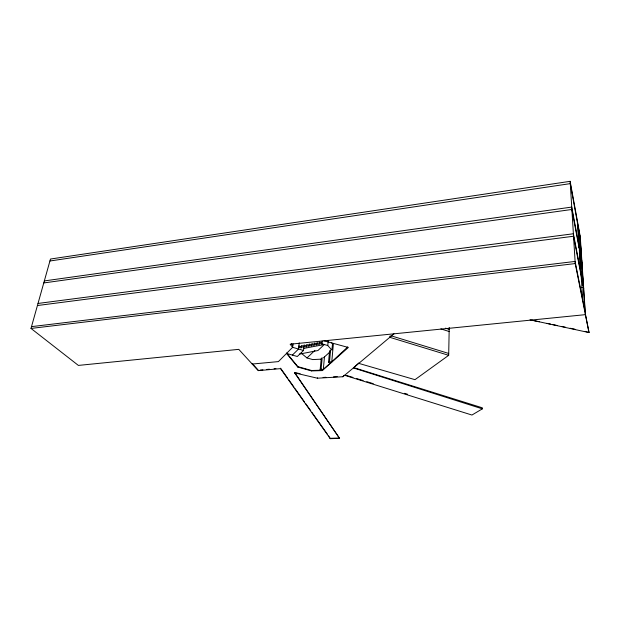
<?xml version="1.0" encoding="UTF-8"?>
<svg xmlns="http://www.w3.org/2000/svg" width="620" height="620" viewBox="0 0 620 620"><rect width="100%" height="100%" fill="white"/><g stroke="black" fill="none" stroke-linecap="round" stroke-linejoin="round"><path stroke-width="0.93" d="M353.416 367.497L482.36 407.821L482.36 408.844L353.385 367.923L358.825 362.948L358.794 363.382L414.989 379.665L448.679 355.314L449.221 327.414M389.879 336.118L389.81 337.319L448.679 355.314M321.989 342.86L319.563 342.147L319.323 344.534L314.441 343.1L314.201 345.495L309.287 344.061L309.039 346.464L304.094 345.022L303.506 350.471L292.617 347.324L290.129 344.216L585.427 314.65L580.258 236.794L570.144 181.327L50.476 259.036L31 328.429L78.376 365.413L238.778 349.354L258.238 370.636L280.511 368.621L330.274 438.673L339.582 438.379L294.671 372.457L300.127 373.736M294.671 372.457L294.624 372.876L317.37 378.2L342.899 376.735L344.077 375.348M330.274 438.673L328.631 435.938M333.428 343.48L331.723 362.204L329.538 361.576L328.507 362.499L330.692 363.126L330.731 362.692L323.299 369.288M328.507 362.499L329.577 350.951L330.607 350.013L329.538 361.576M331.328 342.434L332.514 343.751L331.933 350.106L327.763 345.542L328.197 340.977M324.485 356.942L323.26 369.714L321.106 369.101L320.114 369.993L322.268 370.597L348.332 347.471L323.966 340.829M322.168 341.047L321.873 344.053L317.006 342.62L316.766 345.014L311.876 343.573L311.62 345.983L306.699 344.542L306.443 346.952L301.49 345.51L301.219 347.936L298.731 347.216M320.114 369.993L321.222 358.6L322.214 357.694L321.106 369.101M317.37 378.2L317.417 377.781M322.268 370.597L311.535 370.923L311.581 370.504L297.84 366.629L286.595 352.989M311.535 370.923L297.794 367.055L297.84 366.629M299.22 342.86L298.53 349.037L292.384 355.09M293.028 343.751L292.617 347.324L278.411 361.599L252.216 364.048L252.27 363.622L258.3 370.218M303.506 350.471L297.305 356.5L286.548 353.423L297.794 367.055M347.743 346.944L331.762 361.778M301.142 353.129L306.985 357.934L314.921 350.416M323.469 357.833L329.817 352.044M342.899 376.735L393.979 333.816M482.36 408.844L471.952 415.036L344.619 375.294M299.39 354.105L317.928 350.54L324.322 344.526L303.73 348.409M49.925 260.997L570.284 183.629L580.405 238.987M44.33 280.922L571.733 207.08L581.886 261.252M43.764 282.945L571.88 209.467L582.033 263.515M577.763 225.06L579.235 247.636L577.763 225.06L580.033 237.476L581.514 259.78L580.033 237.476M38.006 303.451L573.384 233.763L583.56 286.525M37.425 305.528L573.539 236.243L583.714 288.858M579.382 249.938L580.909 273.281L579.382 249.938L581.661 262.051L583.188 285.091L581.661 262.051M31.504 326.639L575.096 261.431L585.017 311.24L583.436 287.424L581.537 287.633M31 328.429L575.228 263.57L589 332.568L530.015 319.804M260.152 370.047L262.934 369.791M266.647 369.458L269.429 369.202M274.071 368.784L275.923 368.613M323.09 377.456L325.919 377.293M333.483 376.859L337.264 376.635M321.129 359.166L312.697 359.577L306.985 357.934M330.305 438.301L339.613 438.007M311.581 370.504L322.307 370.171M531.882 320.199L539.369 321.764M546.856 323.338L550.599 324.121M552.474 324.516L557.155 325.5M561.829 326.476L565.579 327.267M570.253 328.244L574.934 329.228M585.234 331.39L589 332.568M298.871 345.999L303.831 347.44M321.896 343.813L327.763 345.542M390.833 335.714L448.717 353.454M346.495 375.433L352.951 377.425M356.639 378.556L363.103 380.541M366.792 381.68L373.248 383.664M404.612 393.312L407.379 394.165M440.859 328.887L449.143 331.514M445.509 328.181L449.182 329.352M291.338 343.627L292.826 345.495M280.558 368.195L287.827 378.433M288.943 380.013L293.973 387.097M295.089 388.678L304.598 402.062M305.714 403.643L310.744 410.727M311.86 412.308L327.507 434.357M294.624 372.876L339.582 438.379M585.396 314.247L588.977 332.173M580.909 273.281L583.188 285.091M579.235 247.636L581.514 259.78M581.157 275.644L582.73 299.786M570.144 181.327L575.228 263.57"/></g></svg>
